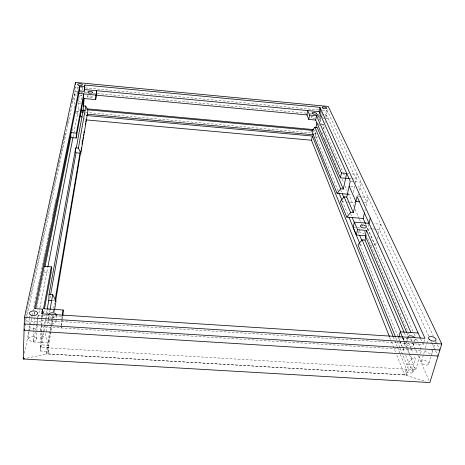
<?xml version="1.0" encoding="UTF-8"?>
<svg xmlns="http://www.w3.org/2000/svg" width="465" height="465" viewBox="0 0 465 465"><rect width="100%" height="100%" fill="white"/><g stroke="black" fill="none" stroke-linecap="round" stroke-linejoin="round"><path stroke-width="0.35" stroke-dasharray="2.33 1.74" d="M28.702 338.654L28.929 331.58M28.946 330.871L29.103 325.919M29.144 324.506L29.33 318.752M29.353 318.031L29.423 315.869M53.551 315.828L49.011 342.914L33.335 341.973L33.73 330.673M33.753 329.97L33.951 324.32M33.974 323.617L34.759 317.944M34.3 314.363L34.427 310.771M36.648 339.188A4.005 2.412 -0.9 0 0 31.12 336.724A4.005 2.412 -0.9 0 0 30.254 340.88A4.005 2.412 -0.9 0 0 36.648 339.188L36.909 332.126M36.933 331.417L37.119 326.471M37.177 325.006L37.392 319.257M37.415 318.542L37.526 315.665M40.316 347.239L40.746 344.832L48.61 345.303L48.203 347.71L40.316 347.239L41.129 326.697L421.43 350.43L420.011 355.231M423.801 342.391L423.202 344.414L41.385 320.263L41.472 318.095M41.501 317.374L41.641 313.77M48.61 345.303L48.331 351.494L40.502 351.029L40.746 344.832M41.571 332.661L41.182 342.443L46.331 313.922M41.6 331.946L41.833 326.261M41.856 325.552L42.088 319.862M42.199 317.02L42.315 314.16M43.367 312.968L43.425 311.556M51.83 319.193L46.982 347.779L46.715 353.894L27.389 358.085M48.157 321.21L48.221 319.792M48.25 319.083L48.407 315.532M408.613 369.227L415.757 369.652L414.768 367.28L407.648 366.85L408.613 369.227L406.927 375.046L47.924 353.912L48.203 347.71M56.062 321.71L56.381 315.328A3.987 2.319 0.6 0 1 52.539 317.403A3.987 2.319 0.6 0 1 48.47 315.427M74.08 108.479L75.237 86.938L79.573 87.344M77.051 93.378L77.469 85.74M73.063 136.925L78.306 109.868L78.928 98.813M78.963 98.121L79.079 96.046M81.526 99.865L81.799 95.058M81.886 93.831L82.288 86.897M87.536 96.586L87.612 95.296M92.384 97.04A2.435 0.889 4.7 0 0 88.873 95.941A2.435 0.889 4.7 0 0 88.623 97.47A2.435 0.889 4.7 0 0 92.384 97.04L92.471 95.749M61.746 319.496L61.095 327.941L61.403 325.895M61.845 318.816L62.264 316.107M61.508 325.209L62.333 319.751M62.438 319.071L62.851 316.34L43.286 315.09M54.149 312.259L54.504 310.12M47.924 353.912L48.331 351.494M51.952 318.478L52.44 315.619M53.045 312.044L53.527 309.184M53.649 308.469L54.62 302.756M81.892 141.953L82.381 139.093M50.447 331.714L46.715 353.894L404.655 374.97L425.789 381.341M50.569 330.999L53.097 315.973M53.702 312.393L54.062 310.248M49.011 342.914L45.361 336.451L48.97 315.909M49.592 312.37L50.086 309.533M40.502 351.029L46.907 315.305M47.035 314.59L48.314 307.441M49.976 298.152L50.493 295.298M46.459 313.212L47.105 309.644M40.368 330.789L41.129 326.697M41.379 325.355L42.001 321.995L26.081 320.995M43.675 312.98L44.326 309.463M41.385 320.263L41.757 318.258M41.885 317.595L42.257 315.596L37.601 315.299M311.236 117.227L311.474 115.994M33.335 341.973L35.543 330.58M35.683 329.865L36.782 324.169M36.921 323.46L38.025 317.764M38.165 317.054L39.816 308.51M39.955 307.795L47.819 267.212M315.665 132.107L315.119 134.92L338.131 190.877M315.502 135.856L316.194 132.333M318.821 124.451L319.106 123.033M319.664 120.191L320.222 117.343M320.92 113.867L321.309 111.879M320.251 120.482L320.862 117.378M36.741 307.987L44.826 267.416M72.034 130.909L72.459 128.776M75.574 113.135L76.004 111.001M323.378 125.352L323.663 123.928M325.18 116.227L326.5 109.601M322.693 134.001L322.972 132.595M323.675 129.078L324.378 125.562M324.942 122.748L325.221 121.342M325.924 117.825L327.587 109.508M34.416 314.375L34.846 312.259M24.413 353.29L28.784 331.94M28.929 331.225L30.097 325.535M30.242 324.82L31.986 316.281M32.132 315.572L32.864 312.009M33.009 311.3L33.736 307.743M33.881 307.028L37.229 290.66M37.374 289.951L37.81 287.812M37.961 287.103L38.397 284.969M38.543 284.255L38.979 282.121M39.124 281.412L43.053 262.196M43.204 261.481L43.64 259.348M43.786 258.639L44.221 256.5M44.367 255.791L48.883 233.726M49.028 233.017L49.464 230.884M49.61 230.169L50.627 225.188M51.941 218.782L52.376 216.649M52.522 215.934L52.958 213.801M53.103 213.092L53.539 210.953M53.684 210.244L54.126 208.111M54.271 207.396L54.707 205.263M54.853 204.548L55.289 202.415M55.434 201.705L55.87 199.566M24.93 326.407L74.999 91.419L77.167 91.622M25.011 320.437L55.393 179.199M55.544 178.49L58.294 165.714M58.445 165.005L58.904 162.878M59.055 162.169L60.584 155.072M60.735 154.357L61.194 152.229M61.345 151.52L61.804 149.393M61.955 148.684L63.484 141.587M63.635 140.878L64.094 138.744M64.246 138.035L64.705 135.908M64.856 135.199L65.315 133.066M67.146 124.55L67.605 122.423M67.762 121.714L68.675 117.453M71.726 103.259L72.185 101.132M72.337 100.423L72.796 98.289M74.627 89.774L75.086 87.647M353.168 192.522L354.592 186.198M355.231 183.384L357.265 174.352L351.65 173.869M357.812 195.928L358.283 193.882M359.061 190.481L360.956 182.199L350.959 181.344M359.085 231.111L359.852 227.827M364.967 210.785L365.298 209.39M366.118 205.902L368.111 197.416L361.195 196.84M367.298 230.559L368.879 223.95M376.179 242.631L375.319 246.107L367.216 227.67M377.039 239.161L377.725 236.377M378.411 233.599L380.725 224.229L373.848 223.682M403.324 349.296L405.027 343.263L404.23 341.356M406.329 342.728L407.648 338.067M397.377 347.041L406.317 369.222L404.655 374.97L396.628 354.731M413.519 345.414L415.251 339.421M406.927 375.046L405.968 372.663L407.648 366.85M412.089 370.715L415.495 359.085L414.077 355.748M405.968 372.663L413.06 373.081L414.768 367.28M415.757 369.652L419.808 355.923M423.999 341.717L424.597 339.694M421.476 361.381L424.807 350.174M425.428 348.116L426.626 344.1M426.824 343.432L428.021 339.409M428.707 364.124A3.871 2.127 19 0 0 424.039 360.392A3.871 2.127 19 0 0 422.516 363.764A3.871 2.127 19 0 0 428.707 364.124L434.711 344.257M434.915 343.583L435.519 341.572M400.127 348.355L406.689 364.496L411.932 358.87L415.495 359.085M315.845 137.803L317.711 136.768M406.689 364.496L413.786 364.926L406.52 347.535M46.982 347.779L406.317 369.222M41.432 336.212L45.361 336.451M401.446 337.997L398.598 337.811L399.644 340.363M402.155 338.038L409.276 338.497M52.748 300.634L54.736 300.768M44.501 272.432L49.127 272.752M359.445 244.892L363.06 245.171M370.274 245.723L371.715 245.834M353.168 227.362L360.823 227.966M371.901 228.838L367.786 228.513L413.85 333.202M372.581 228.89L376.011 229.158M376.697 229.216L379.44 229.431L429.224 337.015M364.176 202.188L366.937 202.415L359.84 187.075L357.701 186.895M341.694 201.537L345.007 201.81M347.082 201.984L349.198 202.159M349.907 202.211L354.842 202.618M347.837 194.231L351.999 194.573M358.428 196.614L360.503 196.782M349.878 178.63L351.278 178.752M351.982 178.81L356.178 179.17L326.488 115.012L321.431 114.535M350.581 186.296L354.853 186.657M347.436 173.509L348.843 173.631M313.776 130.502L315.218 130.636M78.306 109.868L79.678 109.996M311.806 131.211L315.683 131.566M76.097 111.519L79.713 111.85M85.502 112.379L313.294 133.141M314.015 133.205L316.183 133.409M83.747 113.879L86.635 114.14M80.056 91.896L84.392 92.303M84.624 92.326L87.513 92.593M93.296 93.14L306.627 113.146M309.516 113.419L311.312 113.588M317.095 114.128L320.705 114.471M74.255 94.901L77.033 95.156M79.811 95.418L82.59 95.68M319.048 117.75L322.547 118.075M323.251 118.139L325.349 118.337M326.046 118.401L328.145 118.598M80.294 87.414L82.462 87.618M85.351 87.891L318.676 109.914M322.286 110.257L327.343 110.734L433.415 336.253M76.248 112.954L79.149 115M84.374 118.68L85.531 119.493M435.879 341.496L437.112 344.117M437.42 344.774L439.884 350.011M431.351 341.606L432.264 343.577M432.566 344.234L435.298 350.133M435.6 350.79L438.03 356.039M420.651 338.706L422.069 341.874M422.354 342.507L423.202 344.414M317.473 114.163L317.996 115.355M318.258 115.948L343.077 172.352M343.362 173.009L345.1 176.956M414.141 333.864L415.309 336.515M416.471 339.165L418.221 343.141M418.512 343.804L421.43 350.43M365.769 224.38L366.926 227.013M324.419 137.995L325.279 139.994M325.564 140.663L339.932 173.986M342.234 179.316L343.67 182.646M345.106 185.977L347.117 190.644M348.268 193.312L354.016 206.64M355.167 209.302L359.189 218.631M359.474 219.3L360.334 221.299M361.485 223.967L362.636 226.629M366.083 234.627L408.328 332.591M408.613 333.26L409.188 334.591M410.915 338.59L412.635 342.589M412.926 343.251L418.099 355.248M418.384 355.917L429.305 381.242M406.985 333.155L407.846 335.155M404.428 333.021L405.567 335.695M406.701 338.369L407.549 340.374M408.683 343.048L410.955 348.395M411.24 349.064L412.937 353.075M403.254 338.148L407.456 348.175M407.735 348.843L411.932 358.87M402.905 338.189L403.969 340.723M340.613 189.755L342.287 193.766M350.593 213.65L351.959 216.923M358.009 231.401L359.108 234.035M402.609 338.177L406.241 346.867M399.912 341.002L402.01 346.105M342.269 200.944L347.512 213.691M359.933 243.887L397.738 335.823M398.017 336.491L399.668 340.52M399.947 341.188L404.637 352.598M405.742 355.283L413.06 373.081M395.75 337.596L399.853 347.68M393.309 336.962L397.104 346.373M389.664 337.195L391.268 341.24M391.542 341.915L395.552 352.034M315.02 118.563A2.348 0.849 10.2 0 1 311.893 118.017A2.348 0.849 10.2 0 1 311.777 116.843A2.348 0.849 10.2 0 1 314.881 117.18M55.724 320.519A3.97 2.337 0.4 0 1 54.062 323.512A3.97 2.337 0.4 0 1 48.825 322.768A3.97 2.337 0.4 0 1 49.598 319.647M415.373 338.892A3.865 2.069 17.7 0 1 412.624 340.368A3.865 2.069 17.7 0 1 408.404 338.444M412.531 343.118A3.848 2.081 17.9 0 1 412.781 346.088A3.848 2.081 17.9 0 1 407.799 345.379A3.848 2.081 17.9 0 1 406.701 342.287M364.973 232.692A3.081 1.412 13.2 0 1 361.189 232.936A3.081 1.412 13.2 0 1 359.224 230.762M364.316 231.163A3.081 1.412 13.2 0 1 365.042 231.954M36.816 325.233A4.04 2.383 -0.6 0 1 33.143 328.586A4.04 2.383 -0.6 0 1 29.382 325.314M77.283 93.843A2.43 0.884 4.4 0 1 77.463 92.971M323.158 117.267A2.331 0.831 10.4 0 1 322.355 117.134M321.844 115.454A2.331 0.831 10.4 0 1 322.617 115.506M431.851 350.494A3.9 2.098 18.7 0 1 429.648 353.22A3.9 2.098 18.7 0 1 424.894 349.988M321.332 124.085A2.319 0.849 10.4 0 1 323.361 125.126A2.319 0.849 10.4 0 1 322.042 125.841M319.757 125.387A2.319 0.849 10.4 0 1 319.246 124.103M80.817 103.23A2.418 0.901 4.3 0 1 77.946 103.282M78.754 101.62A2.418 0.901 4.3 0 1 81.34 102.841"/><path stroke-width="0.7" d="M24.436 317.444L23.25 358.98L429.881 382.573L441.75 343.937L328.203 106.439L75.481 82.427L24.436 317.444L441.75 343.937M42.315 314.16L42.518 309.138L34.503 308.615L79.631 86.298L84.508 86.763L84.833 85.043L319.937 107.328L424.993 338.346L41.641 313.77L42.518 309.138M47.232 308.934L48.779 300.373L49.04 294.415L75.725 147.911L78.411 148.143L80.817 153.188L75.458 152.729L75.725 147.911M44.082 266.323L51.383 266.834L51.115 272.891L44.46 308.76M62.891 315.636L63.194 310.004L43.541 308.731L51.383 266.834M75.377 84.357L75.481 82.427M76.132 138.059L76.411 133.141L83.747 93.924L83.479 98.464L76.132 138.059L70.703 137.582L70.965 132.659L76.411 133.141M35.555 308.725L79.376 90.838L79.631 86.298M83.805 98.685L83.119 110.31L76.347 147.783M79.376 90.838L84.241 91.297L84.508 86.763M83.171 111.292L83.247 110.036M83.572 106.34L84.043 98.388M84.241 91.297L84.833 85.043M95.685 99.597L96.65 90.698L95.685 99.597L83.479 98.464M62.362 315.427L63.194 310.004M54.626 309.411L56.062 300.855L52.696 294.659L49.04 294.415M80.817 153.188L87.932 110.751L85.793 106.096L83.38 105.875M55.102 299.896L80.079 152.671M55.509 301.657L80.933 150.672M81.172 149.242L81.416 147.812M82.014 144.231L82.259 142.802M82.497 141.372L82.741 139.942M82.979 138.506L83.218 137.076M83.462 135.646L83.7 134.216M83.944 132.781L84.182 131.351M85.269 124.911L85.508 123.481M85.752 122.051L85.99 120.621M50.086 309.533L52.696 294.659M78.411 148.143L85.793 106.096M50.621 294.583L75.981 153.107M308.766 119.412L309.591 115.064L307.714 110.577L306.906 114.884L308.766 119.412L315.659 120.051L340.421 177.822L349.18 178.572M47.959 266.503L72.924 137.634M389.397 336.521L311.492 140.227L312.306 136.013L86.38 115.512M315.659 120.051L316.502 115.709L341.461 172.992L340.421 177.822M315.962 127.701L316.909 122.865M346.733 197.067L344.077 196.852L340.368 201.432L346.756 217.138L350.61 212.447L353.353 212.668L346.733 197.067L350.244 181.286L319.095 111.647L319.937 107.328M319.897 113.431L320.745 109.095M44.966 266.741L70.901 136.6M23.541 357.556L23.25 358.98L24.628 358.684M24.366 329.051L24.064 330.47L438.03 356.039M343.321 189.028L317.159 127.381L314.898 127.172L311.806 131.211L337.073 193.33L340.711 188.813L343.321 189.028L346.739 173.445L341.461 172.992M353.353 212.668L357.044 196.497L420.366 338.072M370.291 218.056L369.036 223.299L354.371 222.136L353.168 227.362L356.306 234.994L365.217 235.685L406.701 332.487M356.306 234.994L357.539 229.71L354.371 222.136M365.478 223.717L363.165 218.451L364.479 212.871M365.217 235.685L366.478 230.413L357.539 229.71M404.149 332.353L365.008 240.12L365.821 236.708M398.778 337.148L400.255 331.841L418.099 332.998M365.008 240.12L362.107 239.899L357.998 244.782L395.477 336.922M24.25 323.983L439.884 350.011M48.779 300.373L52.092 300.593M346.756 217.138L363.165 218.451M359.352 201.793L355.905 201.508L349.157 186.174M337.073 193.33L347.837 194.231M86.112 119.9L311.492 140.227M87.06 108.833L313.387 129.578M86.897 109.734L313.05 130.438M81.055 110.124L85.182 110.501M80.439 111.914L83.328 112.181M87.362 114.204L313.672 134.786M84.566 89.565L319.095 111.647M78.847 93.465L95.982 95.069M309.591 115.064L321.106 116.14M95.854 95.139L307.423 114.936M80.311 115.814L82.049 117.041M366.478 230.413L410.973 332.539M314.898 127.172L340.711 188.813M344.077 196.852L350.61 212.447M362.107 239.899L400.737 332.132M400.255 331.841L402.638 337.555M342.287 193.766L343.85 197.503M352.232 217.579L354.435 222.845M359.66 235.354L361.857 240.62M338.956 192.894L341.996 200.27M348.895 217.05L359.654 243.218M312.306 136.013L393.041 336.288M48.441 314.822A3.987 2.319 0.6 0 1 52.801 312.782A3.987 2.319 0.6 0 1 56.381 315.328M407.898 337.265A3.865 2.069 17.7 0 1 410.647 335.8A3.865 2.069 17.7 0 1 414.85 337.706M313.038 113.832A2.354 0.837 10.2 0 0 316.688 113.785A2.354 0.837 10.2 0 0 313.404 112.425A2.354 0.837 10.2 0 0 313.038 113.832M31.138 315.16A4.075 2.348 -0.3 0 0 37.601 313.509A4.075 2.348 -0.3 0 0 31.928 311.114A4.075 2.348 -0.3 0 0 31.138 315.16M78.614 85.211A2.441 0.866 4.5 0 0 82.404 84.816A2.441 0.866 4.5 0 0 78.905 83.735A2.441 0.866 4.5 0 0 78.614 85.211M322.989 108.147A2.342 0.814 10.3 0 0 326.767 108.275A2.342 0.814 10.3 0 0 323.721 106.857A2.342 0.814 10.3 0 0 322.989 108.147M429.584 339.717A3.935 2.069 18.3 0 0 435.926 340.229A3.935 2.069 18.3 0 0 431.288 336.521A3.935 2.069 18.3 0 0 429.584 339.717M88.902 92.948A2.441 0.884 4.7 0 0 92.675 92.529A2.441 0.884 4.7 0 0 89.152 91.436A2.441 0.884 4.7 0 0 88.902 92.948M361.113 227.042A3.092 1.401 13.2 0 0 366.228 227.437A3.092 1.401 13.2 0 0 362.671 224.967A3.092 1.401 13.2 0 0 361.113 227.042"/></g></svg>
